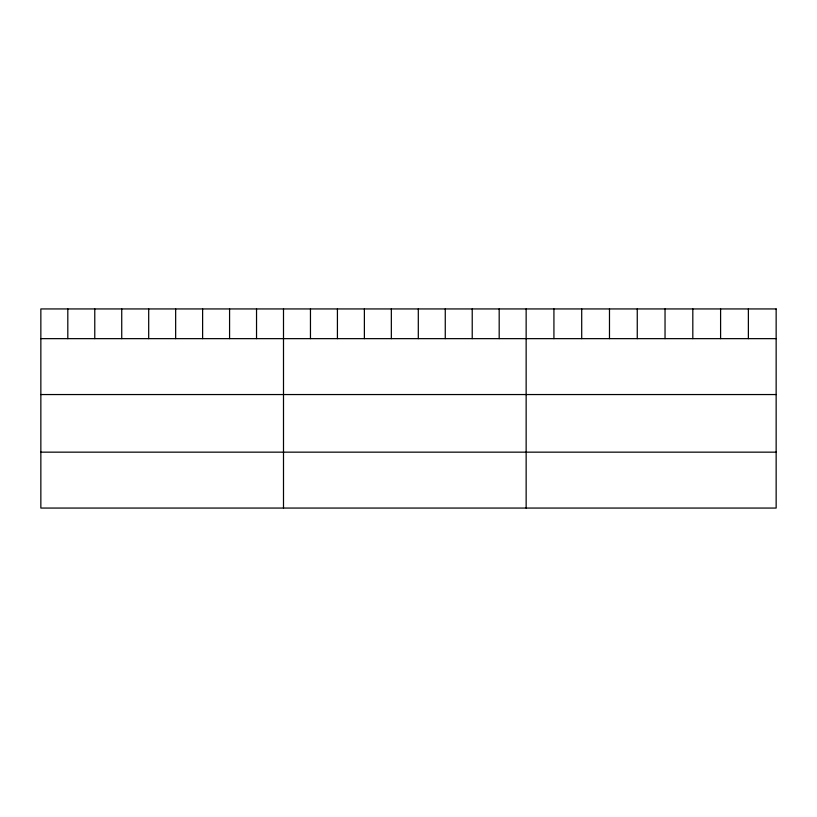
<?xml version="1.0" encoding="UTF-8"?>
<svg xmlns="http://www.w3.org/2000/svg" width="817" height="817" viewBox="0 0 817 817"><rect width="100%" height="100%" fill="white"/><g stroke="black" fill="none" stroke-linecap="round" stroke-linejoin="round"><path stroke-width="1.23" d="M40.85 338.647L776.15 338.647M40.85 394.55L776.15 394.55M40.85 452.158L776.15 452.158M748.372 308.938L748.372 338.647M720.594 308.938L720.594 338.647M692.816 308.938L692.816 338.647M665.038 308.938L665.038 338.647M637.26 308.938L637.26 338.647M609.482 308.938L609.482 338.647M581.704 308.938L581.704 338.647M553.926 308.938L553.926 338.647M526.148 308.938L526.148 508.062M499.187 308.938L499.187 338.647M472.226 308.938L472.226 338.647M445.265 308.938L445.265 338.647M418.304 308.938L418.304 338.647M391.343 308.938L391.343 338.647M364.382 308.938L364.382 338.647M337.421 308.938L337.421 338.647M310.46 308.938L310.46 338.647M283.499 308.938L283.499 508.062M256.538 308.938L256.538 338.647M229.577 308.938L229.577 338.647M202.616 308.938L202.616 338.647M175.655 308.938L175.655 338.647M148.694 308.938L148.694 338.647M121.733 308.938L121.733 338.647M94.772 308.938L94.772 338.647M67.811 308.938L67.811 338.647M776.15 308.938L40.85 308.938L40.85 508.062L776.15 508.062L776.15 308.938"/></g></svg>
